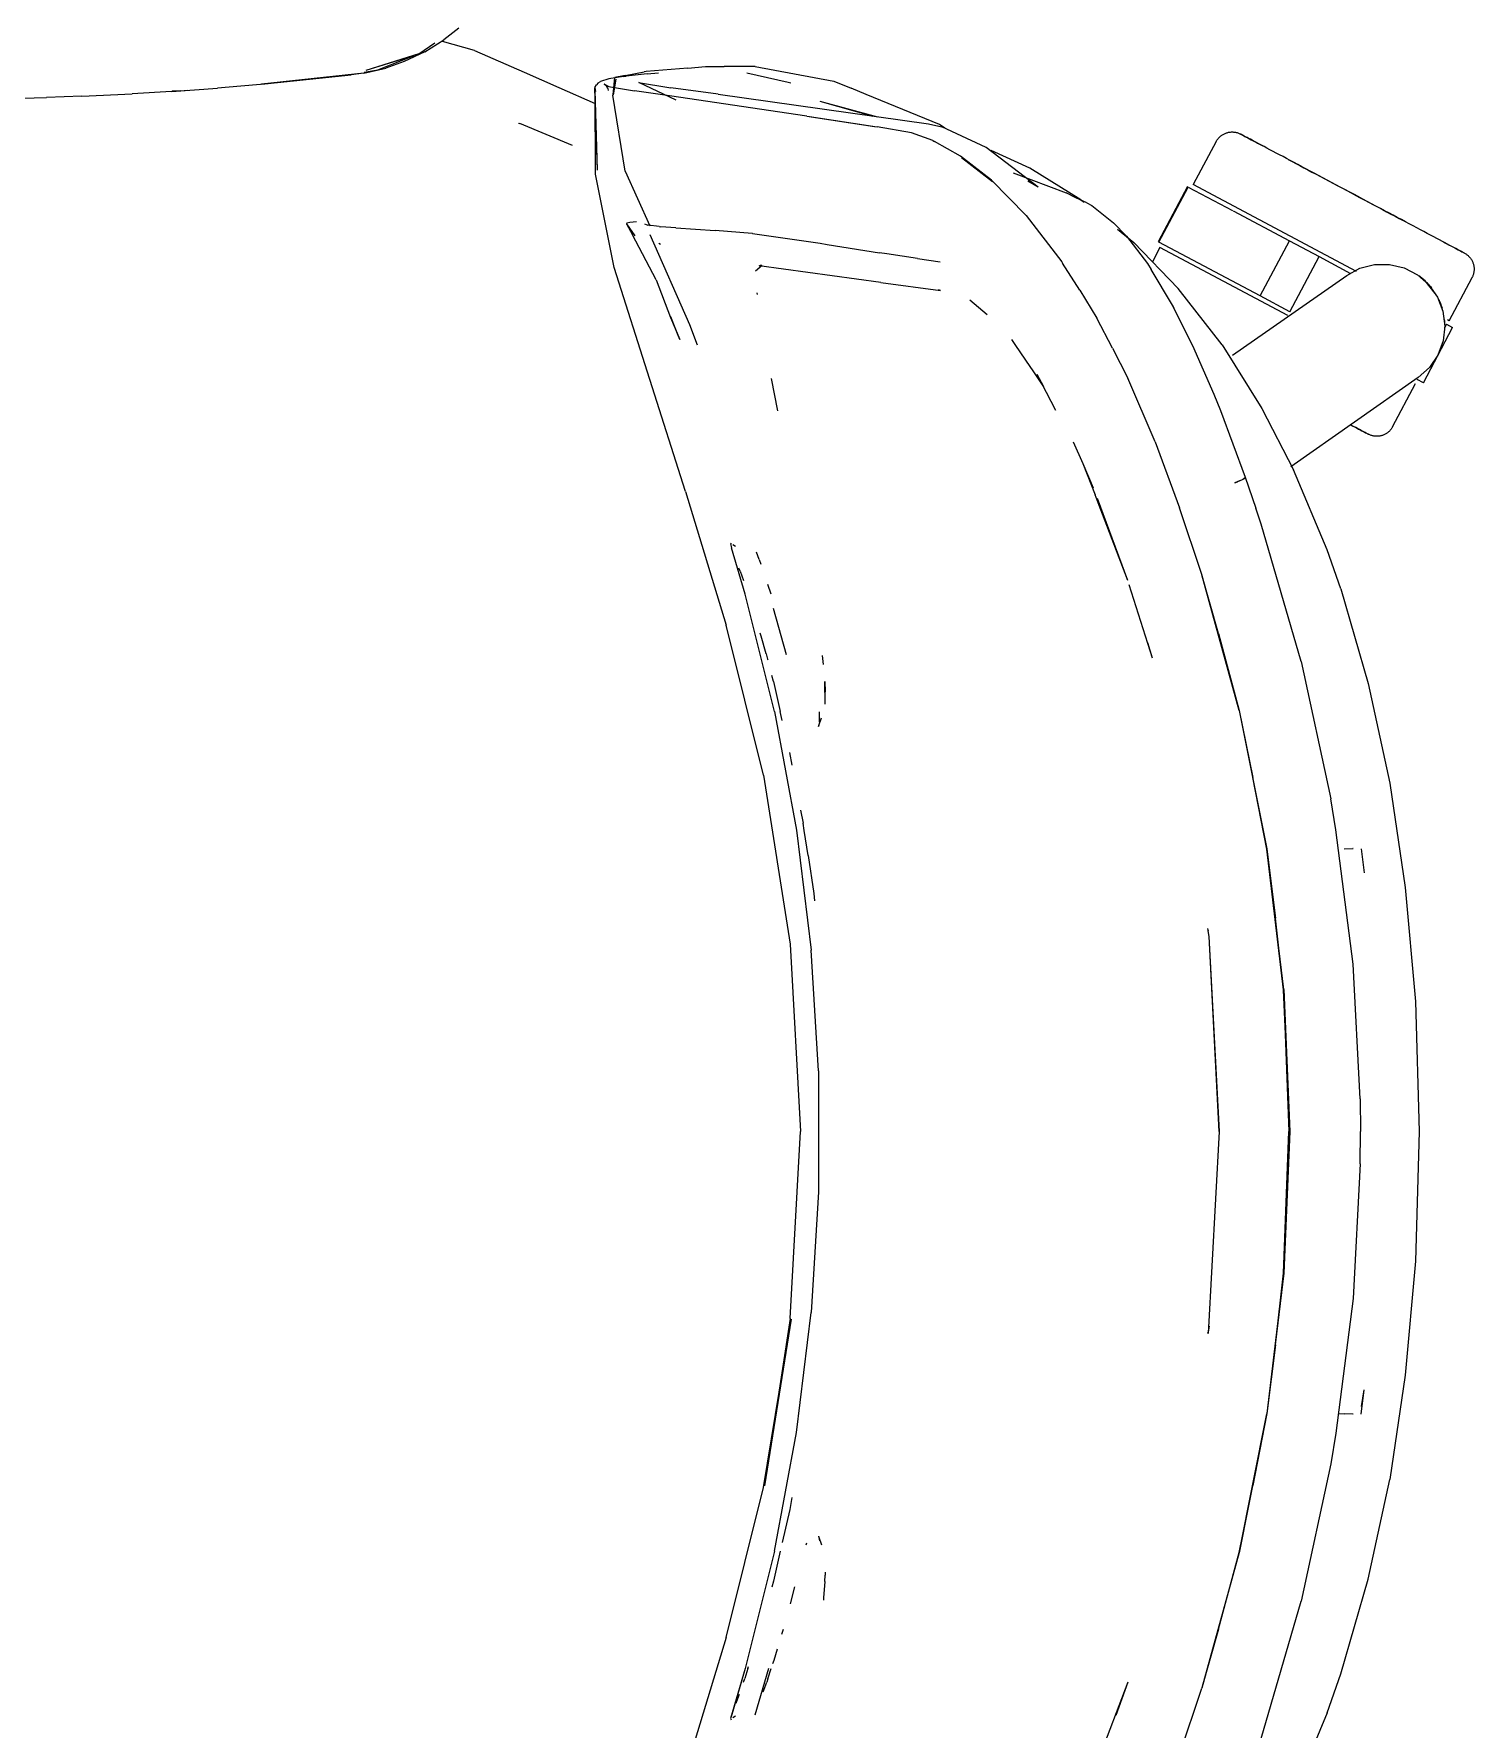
# Model space of a CAD drawing. Header units: millimetres. Extents: x 155927 to 295199, y -4084 to 97293.
# Drawn here: x 221066.5 to 221389.7, y 10293 to 10673.4 of the extents above; entities that cross this region are included whole.
import ezdxf

# ---------------------------------------------------------------- set-up
doc = ezdxf.new("R2010")
doc.units = ezdxf.units.MM
doc.header["$MEASUREMENT"] = 0
doc.layers.add('G-IMPT', color=8, linetype='CONTINUOUS', lineweight=9)
doc.layers.add('I-FURN', color=8, linetype='CONTINUOUS', lineweight=9)

msp = doc.modelspace()

# ---------------------------------------------------------------- linework, layer by layer
at = {"layer": 'G-IMPT'}
for p, q in [((221161.84, 10674.7), (221158.53, 10672.08)), ((221154.2, 10669.35), (221149.62, 10667.16)), ((221152.88, 10668.95), (221156.46, 10671.38)), ((221154.2, 10669.35), (221158.53, 10672.08)), ((221165.36, 10669.63), (221158.21, 10671.7)), ((221165.36, 10669.63), (221176.49, 10664.78)), ((221140.53, 10664.55), (221145.49, 10665.71)), ((221140.6, 10664.77), (221143.66, 10665.35)), ((221152.88, 10668.95), (221141.03, 10665.14)), ((221150.17, 10668.05), (221141.03, 10665.14)), ((221143.66, 10665.35), (221151.84, 10668.55)), ((221149.62, 10667.16), (221145.49, 10665.71)), ((221152.88, 10668.95), (221150.17, 10668.05)), ((221152.17, 10668.68), (221152.88, 10668.95)), ((221213.26, 10665.73), (221203.93, 10664.93)), ((221213.26, 10665.73), (221217.21, 10666.07)), ((221217.21, 10666.07), (221221.38, 10666.07)), ((221228.35, 10666.05), (221221.38, 10666.07)), ((221228.35, 10666.05), (221246.05, 10662.81)), ((221119.09, 10662.2), (221107.69, 10661.22)), ((221140.53, 10664.55), (221117.57, 10662.1)), ((221117.57, 10662.1), (221137.71, 10664.22)), ((221140.53, 10664.55), (221119.09, 10662.2)), ((221140.53, 10664.55), (221137.71, 10664.22)), ((221176.49, 10664.78), (221184.32, 10661.36)), ((221192.35, 10661.34), (221192.75, 10661.92)), ((221193.12, 10662.41), (221192.75, 10661.92)), ((221193.12, 10662.41), (221193.66, 10662.73)), ((221195.52, 10663.28), (221193.66, 10662.73)), ((221195.01, 10661.69), (221194.51, 10662.08)), ((221195.61, 10661.52), (221194.51, 10662.08)), ((221195.61, 10661.52), (221194.99, 10661.69)), ((221194.99, 10661.69), (221201.26, 10660.59)), ((221195.33, 10661.15), (221195.01, 10661.69)), ((221198.8, 10663.82), (221195.52, 10663.28)), ((221197.13, 10663.22), (221196.44, 10659.64)), ((221196.5, 10659.68), (221196.89, 10663.63)), ((221197.13, 10663.22), (221196.5, 10659.68)), ((221199.21, 10664.08), (221196.89, 10663.63)), ((221198.8, 10663.82), (221199.42, 10663.89)), ((221199.21, 10664.08), (221203.46, 10664.89)), ((221204.1, 10664.41), (221199.42, 10663.89)), ((221210.66, 10658.49), (221202.23, 10662.49)), ((221202.23, 10662.49), (221203.09, 10662.35)), ((221203.09, 10662.35), (221208.11, 10661.52)), ((221203.93, 10664.93), (221203.46, 10664.89)), ((221204.1, 10664.41), (221206.69, 10664.62)), ((221208.11, 10661.52), (221209.41, 10661.3)), ((221226.49, 10664.64), (221235.79, 10662.59)), ((221235.79, 10662.59), (221236.37, 10662.44)), ((221246.05, 10662.81), (221249.91, 10661.21)), ((221057.04, 10658.8), (221069.35, 10659.09)), ((221077.23, 10659.39), (221069.35, 10659.09)), ((221077.23, 10659.39), (221088.54, 10659.93)), ((221097.41, 10660.49), (221088.54, 10659.93)), ((221097.41, 10660.49), (221107.69, 10661.22)), ((221099.45, 10660.62), (221097.55, 10660.53)), ((221099.45, 10660.62), (221100.87, 10660.76)), ((221184.32, 10661.36), (221192.49, 10657.79)), ((221192.35, 10661.34), (221192.54, 10660.48)), ((221192.97, 10642.78), (221192.38, 10661.22)), ((221192.38, 10661.22), (221192.48, 10660.76)), ((221192.97, 10642.78), (221192.48, 10660.76)), ((221192.53, 10641.89), (221192.48, 10660.76)), ((221192.48, 10660.76), (221192.52, 10660.59)), ((221192.54, 10660.48), (221192.52, 10660.59)), ((221195.33, 10661.15), (221195.41, 10660.65)), ((221199.16, 10642.59), (221196.44, 10659.64)), ((221209.11, 10659.47), (221201.26, 10660.59)), ((221239.98, 10654.92), (221209.11, 10659.47)), ((221220.07, 10659.86), (221209.41, 10661.3)), ((221220.07, 10659.86), (221267.29, 10653.19)), ((221242.87, 10658.31), (221254.76, 10654.96)), ((221242.87, 10658.31), (221255.82, 10654.81)), ((221253.27, 10659.82), (221249.91, 10661.21)), ((221269.72, 10653.03), (221253.27, 10659.82)), ((221239.98, 10654.92), (221255.17, 10652.59)), ((221240.59, 10654.82), (221255.75, 10652.53)), ((221240.59, 10654.82), (221255.17, 10652.59)), ((221175.26, 10653.35), (221175.53, 10653.25)), ((221187.38, 10648.33), (221175.53, 10653.25)), ((221263.42, 10651.22), (221255.75, 10652.53)), ((221268.21, 10649.47), (221263.42, 10651.22)), ((221267.29, 10653.19), (221270.28, 10652.54)), ((221270.89, 10652.26), (221269.72, 10653.03)), ((221273.65, 10650.97), (221270.28, 10652.54)), ((221280.22, 10647.91), (221273.65, 10650.97)), ((221268.21, 10649.47), (221268.63, 10649.26)), ((221274.47, 10645.97), (221268.63, 10649.26)), ((221291.87, 10638.99), (221280.22, 10647.91)), ((221289.98, 10643.28), (221281.35, 10647.26)), ((221199.16, 10642.59), (221204.74, 10630.3)), ((221281.43, 10640.55), (221274.47, 10645.97)), ((221274.69, 10645.64), (221281.64, 10640.25)), ((221274.69, 10645.64), (221278.07, 10643.05)), ((221281.64, 10640.25), (221278.07, 10643.05)), ((221301.43, 10636.16), (221289.98, 10643.28)), ((221196.72, 10620.94), (221192.53, 10641.89)), ((221281.43, 10640.55), (221289.17, 10632.65)), ((221286.22, 10642.23), (221298.12, 10637.72)), ((221291.87, 10638.99), (221289.53, 10640.33)), ((221300.35, 10636.64), (221298.12, 10637.72)), ((221302.79, 10635.47), (221300.35, 10636.64)), ((221301.43, 10636.16), (221302.2, 10635.66)), ((221302.79, 10635.47), (221303.92, 10634.86)), ((221201.76, 10631.23), (221200.23, 10631.06)), ((221289.17, 10632.65), (221297.19, 10622.21)), ((221303.92, 10634.86), (221308.79, 10630.99)), ((221199.52, 10630.79), (221199.48, 10630.62)), ((221199.54, 10630.91), (221199.52, 10630.79)), ((221199.52, 10630.79), (221201.36, 10628.08)), ((221199.52, 10630.79), (221200.87, 10628.33)), ((221200.23, 10631.06), (221199.54, 10630.91)), ((221206.15, 10618.22), (221200.87, 10628.33)), ((221203.5, 10630.75), (221204.27, 10630.47)), ((221204.33, 10630.45), (221204.27, 10630.47)), ((221206.79, 10630.17), (221204.33, 10630.45)), ((221213.7, 10608.12), (221204.77, 10628.27)), ((221206.79, 10630.17), (221207.16, 10630.12)), ((221210.57, 10629.87), (221207.16, 10630.12)), ((221210.57, 10629.87), (221219.42, 10629.24)), ((221227.66, 10628.62), (221219.42, 10629.24)), ((221227.74, 10628.61), (221227.66, 10628.62)), ((221227.74, 10628.61), (221242.96, 10626.4)), ((221311.68, 10627.97), (221308.79, 10630.99)), ((221309.68, 10629.55), (221313.35, 10626.55)), ((221311.68, 10627.97), (221316.4, 10621.84)), ((221207.15, 10626.1), (221206.71, 10626.37)), ((221242.96, 10626.4), (221244.51, 10626.15)), ((221244.51, 10626.15), (221256.28, 10624.29)), ((221257.94, 10624.03), (221256.28, 10624.29)), ((221264.78, 10622.96), (221257.94, 10624.03)), ((221313.35, 10626.55), (221323.31, 10616.25)), ((221212.71, 10570.7), (221196.72, 10620.94)), ((221228.4, 10620.23), (221229.96, 10621.47)), ((221229.25, 10621.35), (221229.52, 10621.39)), ((221256.59, 10617.61), (221229.25, 10621.35)), ((221229.75, 10621.44), (221229.52, 10621.39)), ((221264.78, 10622.96), (221269.85, 10622.22)), ((221297.19, 10622.21), (221297.36, 10621.96)), ((221301.24, 10615.86), (221297.36, 10621.96)), ((221316.4, 10621.84), (221317.26, 10620.55)), ((221321.99, 10612.55), (221317.26, 10620.55)), ((221206.15, 10618.22), (221209.4, 10609.75)), ((221256.59, 10617.61), (221269.94, 10615.83)), ((221269.94, 10615.83), (221269.47, 10615.97)), ((221301.24, 10615.86), (221305.01, 10609.63)), ((221333.12, 10603.65), (221323.31, 10616.25)), ((221228.75, 10615.28), (221228.8, 10614.93)), ((221280.44, 10610.33), (221276.53, 10613.67)), ((221326.3, 10603.94), (221321.99, 10612.55)), ((221326.52, 10603.5), (221321.99, 10612.55)), ((221321.99, 10612.55), (221322.3, 10611.95)), ((221211.42, 10604.85), (221209.39, 10609.96)), ((221209.39, 10609.96), (221211.19, 10605.43)), ((221209.4, 10609.75), (221211.42, 10604.85)), ((221308.58, 10602.84), (221305.01, 10609.63)), ((221326.52, 10603.5), (221322.3, 10611.95)), ((221215.44, 10603.53), (221213.7, 10608.12)), ((221286.71, 10603.7), (221285.96, 10604.8)), ((221290.21, 10598.56), (221286.71, 10603.7)), ((221308.58, 10602.84), (221311.97, 10596.11)), ((221326.3, 10603.94), (221326.52, 10603.5)), ((221326.52, 10603.5), (221331.29, 10592.54)), ((221333.12, 10603.65), (221342.09, 10589.36)), ((221290.6, 10597.99), (221290.21, 10598.56)), ((221293.16, 10594.23), (221290.6, 10597.99)), ((221293.16, 10594.23), (221291.66, 10597)), ((221295.84, 10588.9), (221291.66, 10597)), ((221233.43, 10588.81), (221232.02, 10596.06)), ((221318.14, 10581.89), (221311.97, 10596.11)), ((221331.29, 10592.54), (221332.77, 10588.86)), ((221342.09, 10589.36), (221349.18, 10575.58)), ((221332.77, 10588.86), (221338.34, 10573.9)), ((221299.72, 10581.86), (221301.91, 10577.01)), ((221318.14, 10581.89), (221323.6, 10567.01)), ((221301.91, 10577.01), (221304.22, 10571.56)), ((221301.91, 10577.01), (221304.64, 10569.93)), ((221356.7, 10557.61), (221349.18, 10575.58)), ((221212.71, 10570.7), (221221.89, 10540.72)), ((221337.08, 10573.11), (221336.02, 10572.69)), ((221336.02, 10572.69), (221336.61, 10572.91)), ((221337.08, 10573.11), (221336.61, 10572.91)), ((221337.08, 10573.11), (221337.9, 10573.5)), ((221337.08, 10573.11), (221337.72, 10573.39)), ((221337.72, 10573.39), (221337.9, 10573.5)), ((221338.31, 10573.76), (221337.9, 10573.5)), ((221337.9, 10573.5), (221338.3, 10573.72)), ((221338.31, 10573.76), (221338.3, 10573.72)), ((221338.34, 10573.9), (221338.31, 10573.76)), ((221338.31, 10573.76), (221338.31, 10573.9)), ((221338.31, 10573.9), (221340.71, 10566.96)), ((221305.3, 10568.2), (221304.64, 10569.93)), ((221312.01, 10550.75), (221305.19, 10569.16)), ((221312.01, 10550.75), (221305.3, 10568.2)), ((221328.61, 10552.09), (221323.6, 10567.01)), ((221341.91, 10563.36), (221340.71, 10566.96)), ((221350.85, 10532.53), (221341.91, 10563.36)), ((221222.94, 10559.13), (221222.85, 10558.89)), ((221222.85, 10558.89), (221222.91, 10558.67)), ((221222.91, 10558.67), (221222.98, 10558.37)), ((221222.98, 10558.37), (221223.05, 10558.1)), ((221226.12, 10547.67), (221223.05, 10558.1)), ((221223.94, 10558.36), (221223.33, 10558.74)), ((221223.94, 10558.36), (221223.73, 10558.5)), ((221229.25, 10555.42), (221228.64, 10557.08)), ((221229.25, 10555.42), (221229.62, 10554.41)), ((221359.77, 10548.87), (221356.7, 10557.61)), ((221224.96, 10552.87), (221224.72, 10553.53)), ((221224.96, 10552.87), (221225.71, 10550.77)), ((221332.34, 10538.84), (221328.57, 10552)), ((221336.99, 10521.59), (221328.57, 10552)), ((221336.99, 10521.59), (221328.61, 10552.09)), ((221232.67, 10521.35), (221226.12, 10547.67)), ((221231.96, 10547.66), (221231.24, 10549.88)), ((221317.54, 10533.28), (221312.29, 10549.77)), ((221359.77, 10548.87), (221365.95, 10527.63)), ((221232.41, 10544.57), (221235.34, 10534.11)), ((221230.21, 10507.04), (221221.89, 10540.72)), ((221229.7, 10538.25), (221229.5, 10538.93)), ((221230.82, 10534.25), (221229.7, 10538.25)), ((221317.54, 10533.28), (221316.47, 10536.72)), ((221332.34, 10538.84), (221336.99, 10521.59)), ((221230.82, 10534.25), (221231.14, 10533.11)), ((221231.14, 10533.11), (221231.18, 10532.93)), ((221243.7, 10531.86), (221243.48, 10533.95)), ((221350.85, 10532.53), (221357.52, 10501.74)), ((221232.44, 10528.09), (221232.1, 10529.39)), ((221232.44, 10528.09), (221233.99, 10521.34)), ((221244.1, 10523), (221244.01, 10528.06)), ((221244.01, 10528.06), (221244.09, 10525.79)), ((221244.1, 10523), (221244.09, 10525.79)), ((221365.95, 10527.63), (221370.76, 10505.27)), ((221232.67, 10521.35), (221237.6, 10494.69)), ((221234.45, 10519.36), (221233.99, 10521.34)), ((221242.77, 10519), (221242.81, 10521.3)), ((221242.82, 10521.16), (221242.81, 10521.3)), ((221336.99, 10521.59), (221343.17, 10490.47)), ((221336.99, 10521.59), (221340.07, 10506.57)), ((221336.99, 10521.59), (221343.16, 10490.55)), ((221242.56, 10517.95), (221243.24, 10519.9)), ((221242.77, 10519), (221242.56, 10517.95)), ((221236.65, 10509.32), (221236.11, 10512.13)), ((221230.21, 10507.04), (221236.2, 10469.12)), ((221343.17, 10490.47), (221340.07, 10506.57)), ((221370.76, 10505.27), (221374.25, 10481.85)), ((221238.57, 10499.21), (221239.13, 10496.31)), ((221358.7, 10494.82), (221357.52, 10501.74)), ((221237.6, 10494.69), (221240.9, 10467.77)), ((221239.37, 10494.68), (221239.13, 10496.31)), ((221240.22, 10489.06), (221239.37, 10494.68)), ((221362.52, 10464.65), (221358.7, 10494.82)), ((221346.99, 10458.95), (221343.16, 10490.55)), ((221346.95, 10458.91), (221343.17, 10490.47)), ((221343.17, 10490.47), (221345.11, 10474.99)), ((221360.5, 10490.51), (221362.59, 10490.58)), ((221362.59, 10490.58), (221362.48, 10490.58)), ((221364.35, 10490.55), (221365, 10485.14)), ((221240.22, 10489.06), (221241.52, 10480.53)), ((221241.52, 10480.53), (221241.7, 10478.87)), ((221374.25, 10481.85), (221376.51, 10456.28)), ((221329.95, 10472.41), (221329.99, 10472.17)), ((221330.23, 10470.86), (221329.96, 10472.64)), ((221330.23, 10470.86), (221329.99, 10472.17)), ((221346.95, 10458.91), (221345.11, 10474.99)), ((221236.2, 10469.12), (221238.56, 10427.14)), ((221242.55, 10440.7), (221240.9, 10467.77)), ((221332.55, 10427.14), (221330.23, 10470.86)), ((221332.5, 10427.14), (221330.23, 10470.86)), ((221364.13, 10434.45), (221362.52, 10464.65)), ((221347.63, 10444.02), (221346.95, 10458.91)), ((221346.95, 10458.91), (221348.09, 10427.14)), ((221346.99, 10458.95), (221348.32, 10427.14)), ((221376.51, 10456.28), (221377.36, 10427.14)), ((221347.63, 10444.02), (221348.09, 10427.14)), ((221242.55, 10440.7), (221242.55, 10413.58)), ((221364.13, 10434.45), (221364.23, 10427.14)), ((221236.2, 10385.15), (221238.56, 10427.14)), ((221332.5, 10427.14), (221330, 10381.8)), ((221346.95, 10395.36), (221348.09, 10427.14)), ((221348.32, 10427.14), (221346.99, 10395.32)), ((221347.63, 10410.25), (221348.09, 10427.14)), ((221364.13, 10419.82), (221364.23, 10427.14)), ((221377.36, 10427.14), (221376.51, 10397.99)), ((221364.13, 10419.82), (221362.52, 10389.62)), ((221242.55, 10413.58), (221240.9, 10386.51)), ((221346.95, 10395.36), (221347.63, 10410.25)), ((221346.99, 10395.32), (221343.16, 10363.73)), ((221346.95, 10395.36), (221343.17, 10363.81)), ((221345.11, 10379.28), (221346.95, 10395.36)), ((221376.51, 10397.99), (221374.25, 10372.42)), ((221362.52, 10389.62), (221358.7, 10359.45)), ((221230.21, 10347.23), (221236.46, 10384.98)), ((221236.2, 10385.15), (221230.47, 10347.61)), ((221236.46, 10384.98), (221230.47, 10347.61)), ((221237.6, 10359.59), (221240.9, 10386.51)), ((221329.95, 10381.86), (221329.99, 10382.1)), ((221330.23, 10383.41), (221329.99, 10382.1)), ((221330, 10381.8), (221330.23, 10383.41)), ((221345.11, 10379.28), (221343.17, 10363.81)), ((221374.25, 10372.42), (221370.76, 10349)), ((221364.35, 10363.72), (221365, 10369.14)), ((221364.43, 10365.37), (221365, 10369.14)), ((221343.17, 10363.81), (221336.95, 10332.56)), ((221336.95, 10332.56), (221343.16, 10363.73)), ((221343.17, 10363.81), (221340.07, 10347.7)), ((221359.25, 10363.81), (221360.5, 10363.76)), ((221362.59, 10363.69), (221360.5, 10363.76)), ((221362.59, 10363.69), (221362.48, 10363.69)), ((221232.67, 10332.92), (221237.6, 10359.59)), ((221358.7, 10359.45), (221357.52, 10352.53)), ((221357.52, 10352.53), (221350.85, 10321.74)), ((221221.89, 10313.55), (221230.21, 10347.23)), ((221336.99, 10332.68), (221340.07, 10347.7)), ((221365.95, 10326.64), (221370.76, 10349)), ((221236.15, 10342.33), (221234.44, 10334.91)), ((221236.62, 10344.96), (221236.15, 10342.33)), ((221239.89, 10334.72), (221239.75, 10334.31)), ((221242.56, 10336.32), (221243.24, 10334.37)), ((221242.56, 10336.32), (221242.77, 10335.28)), ((221232.67, 10332.92), (221226.12, 10306.6)), ((221233.99, 10332.93), (221232.44, 10326.18)), ((221336.99, 10332.68), (221328.57, 10302.27)), ((221336.99, 10332.68), (221328.61, 10302.18)), ((221332.34, 10315.43), (221336.99, 10332.68)), ((221243.99, 10326.16), (221244.09, 10327.53)), ((221244.09, 10328.23), (221244.09, 10327.53)), ((221232.44, 10326.18), (221232.1, 10324.9)), ((221236.29, 10321.1), (221237.29, 10324.96)), ((221243.99, 10326.16), (221243.71, 10322.45)), ((221359.77, 10305.4), (221365.95, 10326.64)), ((221236.29, 10321.1), (221236.68, 10322.63)), ((221243.71, 10322.45), (221243.68, 10321.97)), ((221341.91, 10290.91), (221350.85, 10321.74)), ((221234.38, 10314.31), (221234.71, 10315.43)), ((221332.34, 10315.43), (221328.57, 10302.27)), ((221221.89, 10313.55), (221212.71, 10283.58)), ((221232.36, 10307.74), (221232.6, 10308.52)), ((221232.6, 10308.52), (221233.39, 10311.02)), ((221226.12, 10306.6), (221222.85, 10295.38)), ((221226.12, 10306.6), (221223.01, 10295.78)), ((221226.12, 10306.6), (221223.06, 10296.07)), ((221225.73, 10303.57), (221226.02, 10304.38)), ((221226.75, 10306.6), (221226.02, 10304.38)), ((221226.75, 10306.6), (221226.9, 10307.06)), ((221231.32, 10306.61), (221228.28, 10296.18)), ((221231.21, 10304.3), (221230.95, 10303.58)), ((221231.21, 10304.3), (221231.98, 10306.61)), ((221356.7, 10296.66), (221359.77, 10305.4)), ((221224.74, 10300.82), (221224.4, 10299.85)), ((221230.19, 10301.42), (221230.95, 10303.58)), ((221312.01, 10303.52), (221305.3, 10286.07)), ((221312.01, 10303.52), (221309.29, 10296.09)), ((221323.6, 10287.26), (221328.61, 10302.18)), ((221224.4, 10299.85), (221224, 10298.78)), ((221356.7, 10296.66), (221349.18, 10278.69)), ((221222.85, 10295.38), (221222.99, 10295.14)), ((221223.06, 10296.07), (221223.01, 10295.78)), ((221223.94, 10295.92), (221223.33, 10295.53)), ((221223.94, 10295.92), (221223.73, 10295.77))]:
    msp.add_line(p, q, dxfattribs=at)
at = {"layer": 'I-FURN'}
for p, q in [((221332.38, 10650.03), (221332.49, 10650.15)), ((221332.49, 10650.15), (221332.6, 10650.27)), ((221332.6, 10650.27), (221332.72, 10650.38)), ((221332.72, 10650.38), (221332.84, 10650.48)), ((221332.84, 10650.48), (221332.97, 10650.58)), ((221332.97, 10650.58), (221333.1, 10650.67)), ((221333.1, 10650.67), (221333.24, 10650.76)), ((221333.24, 10650.76), (221333.38, 10650.84)), ((221333.38, 10650.84), (221333.52, 10650.92)), ((221333.52, 10650.92), (221333.66, 10650.99)), ((221333.66, 10650.99), (221333.81, 10651.06)), ((221333.81, 10651.06), (221333.96, 10651.12)), ((221333.96, 10651.12), (221334.11, 10651.17)), ((221334.11, 10651.17), (221334.26, 10651.22)), ((221334.26, 10651.22), (221334.42, 10651.26)), ((221334.42, 10651.26), (221334.58, 10651.3)), ((221334.58, 10651.3), (221334.73, 10651.33)), ((221334.73, 10651.33), (221334.89, 10651.35)), ((221334.89, 10651.35), (221335.05, 10651.37)), ((221335.05, 10651.37), (221335.22, 10651.38)), ((221335.22, 10651.38), (221335.38, 10651.38)), ((221335.38, 10651.38), (221335.54, 10651.38)), ((221335.54, 10651.38), (221335.7, 10651.37)), ((221335.7, 10651.37), (221335.86, 10651.35)), ((221335.86, 10651.35), (221336.02, 10651.33)), ((221336.02, 10651.33), (221336.18, 10651.3)), ((221336.18, 10651.3), (221336.33, 10651.27)), ((221336.33, 10651.27), (221336.49, 10651.23)), ((221336.49, 10651.23), (221336.64, 10651.18)), ((221336.64, 10651.18), (221336.8, 10651.13)), ((221336.8, 10651.13), (221336.95, 10651.07)), ((221336.95, 10651.07), (221337.09, 10651)), ((221337.09, 10651), (221337.24, 10650.93)), ((221337.24, 10650.93), (221337.28, 10650.91)), ((221337.28, 10650.91), (221337.3, 10650.9)), ((221337.32, 10650.88), (221337.28, 10650.91)), ((221337.28, 10650.91), (221337.28, 10650.91)), ((221337.3, 10650.9), (221337.36, 10650.87)), ((221337.41, 10650.84), (221337.32, 10650.88)), ((221337.36, 10650.87), (221337.46, 10650.81)), ((221337.53, 10650.78), (221337.41, 10650.84)), ((221337.46, 10650.81), (221337.6, 10650.74)), ((221337.69, 10650.69), (221337.53, 10650.78)), ((221337.6, 10650.74), (221337.78, 10650.64)), ((221337.89, 10650.58), (221337.69, 10650.69)), ((221337.78, 10650.64), (221338, 10650.53)), ((221338.13, 10650.45), (221337.89, 10650.58)), ((221338, 10650.53), (221338.26, 10650.39)), ((221338.41, 10650.31), (221338.13, 10650.45)), ((221338.26, 10650.39), (221338.55, 10650.23)), ((221338.73, 10650.14), (221338.41, 10650.31)), ((221338.55, 10650.23), (221338.89, 10650.05)), ((221339.09, 10649.95), (221338.73, 10650.14)), ((221331.83, 10649.24), (221326.68, 10639.56)), ((221331.83, 10649.24), (221331.91, 10649.38)), ((221331.91, 10649.38), (221331.99, 10649.52)), ((221331.99, 10649.52), (221332.08, 10649.66)), ((221332.08, 10649.66), (221332.17, 10649.79)), ((221332.17, 10649.79), (221332.27, 10649.91)), ((221332.27, 10649.91), (221332.38, 10650.03)), ((221338.89, 10650.05), (221339.26, 10649.85)), ((221339.48, 10649.74), (221339.09, 10649.95)), ((221339.26, 10649.85), (221339.67, 10649.64)), ((221339.91, 10649.51), (221339.48, 10649.74)), ((221339.67, 10649.64), (221340.12, 10649.4)), ((221340.37, 10649.26), (221339.91, 10649.51)), ((221340.12, 10649.4), (221340.6, 10649.14)), ((221340.87, 10649), (221340.37, 10649.26)), ((221340.6, 10649.14), (221341.12, 10648.87)), ((221341.41, 10648.71), (221340.87, 10649)), ((221341.12, 10648.87), (221341.67, 10648.57)), ((221341.98, 10648.41), (221341.41, 10648.71)), ((221341.67, 10648.57), (221342.25, 10648.26)), ((221342.58, 10648.09), (221341.98, 10648.41)), ((221343.21, 10647.75), (221342.58, 10648.09)), ((221343.88, 10647.4), (221343.21, 10647.75)), ((221344.57, 10647.03), (221343.88, 10647.4)), ((221345.29, 10646.65), (221344.57, 10647.03)), ((221346.04, 10646.25), (221345.29, 10646.65)), ((221346.82, 10645.84), (221346.04, 10646.25)), ((221347.62, 10645.41), (221346.82, 10645.84)), ((221348.45, 10644.97), (221347.62, 10645.41)), ((221348, 10645.21), (221348.83, 10644.77)), ((221349.29, 10644.52), (221348.45, 10644.97)), ((221348.83, 10644.77), (221349.69, 10644.31)), ((221350.16, 10644.06), (221349.29, 10644.52)), ((221349.69, 10644.31), (221350.57, 10643.84)), ((221351.05, 10643.59), (221350.16, 10644.06)), ((221350.57, 10643.84), (221351.46, 10643.37)), ((221351.95, 10643.11), (221351.05, 10643.59)), ((221351.46, 10643.37), (221352.38, 10642.88)), ((221352.88, 10642.62), (221351.95, 10643.11)), ((221352.38, 10642.88), (221353.31, 10642.39)), ((221353.81, 10642.12), (221352.88, 10642.62)), ((221325.38, 10639.11), (221318.81, 10626.75)), ((221318.98, 10626.66), (221325.55, 10639.02)), ((221325.55, 10639.02), (221335.47, 10633.75)), ((221363.28, 10620.09), (221326.68, 10639.56)), ((221353.31, 10642.39), (221354.25, 10641.88)), ((221354.77, 10641.61), (221353.81, 10642.12)), ((221354.25, 10641.88), (221355.21, 10641.38)), ((221355.73, 10641.1), (221354.77, 10641.61)), ((221355.21, 10641.38), (221356.18, 10640.86)), ((221356.7, 10640.58), (221355.73, 10641.1)), ((221356.18, 10640.86), (221357.15, 10640.34)), ((221357.69, 10640.06), (221356.7, 10640.58)), ((221357.15, 10640.34), (221358.14, 10639.82)), ((221358.68, 10639.53), (221357.69, 10640.06)), ((221358.14, 10639.82), (221359.14, 10639.29)), ((221359.67, 10639), (221358.68, 10639.53)), ((221359.14, 10639.29), (221360.14, 10638.76)), ((221360.68, 10638.47), (221359.67, 10639)), ((221360.14, 10638.76), (221361.14, 10638.22)), ((221361.68, 10637.93), (221360.68, 10638.47)), ((221361.14, 10638.22), (221362.14, 10637.69)), ((221362.69, 10637.4), (221361.68, 10637.93)), ((221362.14, 10637.69), (221363.15, 10637.15)), ((221363.69, 10636.87), (221362.69, 10637.4)), ((221363.15, 10637.15), (221364.15, 10636.62)), ((221364.69, 10636.33), (221363.69, 10636.87)), ((221364.15, 10636.62), (221365.15, 10636.09)), ((221365.69, 10635.8), (221364.69, 10636.33)), ((221365.15, 10636.09), (221366.15, 10635.56)), ((221366.69, 10635.27), (221365.69, 10635.8)), ((221366.15, 10635.56), (221367.14, 10635.03)), ((221367.67, 10634.75), (221366.69, 10635.27)), ((221367.14, 10635.03), (221368.13, 10634.51)), ((221335.64, 10633.66), (221348.26, 10626.95)), ((221368.65, 10634.23), (221367.67, 10634.75)), ((221368.13, 10634.51), (221369.1, 10633.99)), ((221369.62, 10633.71), (221368.65, 10634.23)), ((221369.1, 10633.99), (221370.06, 10633.48)), ((221370.58, 10633.2), (221369.62, 10633.71)), ((221370.06, 10633.48), (221371.02, 10632.97)), ((221371.52, 10632.7), (221370.58, 10633.2)), ((221371.02, 10632.97), (221371.95, 10632.47)), ((221372.45, 10632.21), (221371.52, 10632.7)), ((221371.95, 10632.47), (221372.88, 10631.98)), ((221373.37, 10631.72), (221372.45, 10632.21)), ((221372.88, 10631.98), (221373.78, 10631.5)), ((221374.26, 10631.24), (221373.37, 10631.72)), ((221375.14, 10630.78), (221374.26, 10631.24)), ((221376, 10630.32), (221375.14, 10630.78)), ((221376.83, 10629.88), (221376, 10630.32)), ((221377.64, 10629.45), (221376.83, 10629.88)), ((221378.43, 10629.03), (221377.64, 10629.45)), ((221379.19, 10628.62), (221378.43, 10629.03)), ((221379.93, 10628.23), (221379.19, 10628.62)), ((221380.63, 10627.86), (221379.93, 10628.23)), ((221381.31, 10627.5), (221380.63, 10627.86)), ((221381.96, 10627.15), (221381.31, 10627.5)), ((221319.17, 10625.43), (221317.49, 10622.27)), ((221341.69, 10614.59), (221318.98, 10626.66)), ((221347.86, 10610.17), (221319.17, 10625.43)), ((221341.69, 10614.59), (221348.26, 10626.95)), ((221348.26, 10626.95), (221354.9, 10623.42)), ((221382.58, 10626.82), (221381.96, 10627.15)), ((221383.16, 10626.51), (221382.58, 10626.82)), ((221382.85, 10626.68), (221383.42, 10626.38)), ((221383.71, 10626.22), (221383.16, 10626.51)), ((221383.42, 10626.38), (221383.95, 10626.09)), ((221384.23, 10625.94), (221383.71, 10626.22)), ((221383.95, 10626.09), (221384.46, 10625.82)), ((221384.71, 10625.69), (221384.23, 10625.94)), ((221384.46, 10625.82), (221384.92, 10625.58)), ((221385.16, 10625.45), (221384.71, 10625.69)), ((221384.92, 10625.58), (221385.35, 10625.35)), ((221385.57, 10625.23), (221385.16, 10625.45)), ((221385.35, 10625.35), (221385.74, 10625.14)), ((221385.94, 10625.03), (221385.57, 10625.23)), ((221385.74, 10625.14), (221386.1, 10624.95)), ((221386.28, 10624.86), (221385.94, 10625.03)), ((221386.1, 10624.95), (221386.42, 10624.78)), ((221386.57, 10624.7), (221386.28, 10624.86)), ((221386.42, 10624.78), (221386.7, 10624.63)), ((221386.83, 10624.56), (221386.57, 10624.7)), ((221386.7, 10624.63), (221386.94, 10624.5)), ((221387.05, 10624.44), (221386.83, 10624.56)), ((221386.94, 10624.5), (221387.14, 10624.4)), ((221387.23, 10624.35), (221387.05, 10624.44)), ((221387.14, 10624.4), (221387.3, 10624.31)), ((221387.37, 10624.27), (221387.23, 10624.35)), ((221387.3, 10624.31), (221387.42, 10624.25)), ((221387.47, 10624.22), (221387.37, 10624.27)), ((221387.42, 10624.25), (221387.5, 10624.2)), ((221387.53, 10624.19), (221387.47, 10624.22)), ((221387.5, 10624.2), (221387.55, 10624.18)), ((221387.55, 10624.18), (221387.53, 10624.19)), ((221387.55, 10624.18), (221387.69, 10624.1)), ((221387.55, 10624.18), (221387.55, 10624.18)), ((221387.69, 10624.1), (221387.83, 10624.02)), ((221387.83, 10624.02), (221387.96, 10623.93)), ((221387.96, 10623.93), (221388.09, 10623.83)), ((221388.09, 10623.83), (221388.22, 10623.73)), ((221388.22, 10623.73), (221388.34, 10623.63)), ((221388.34, 10623.63), (221388.46, 10623.52)), ((221388.46, 10623.52), (221388.58, 10623.4)), ((221348.33, 10611.06), (221354.9, 10623.42)), ((221354.9, 10623.42), (221361.96, 10619.66)), ((221361.1, 10619.2), (221364.07, 10620.79)), ((221364.07, 10620.79), (221367.34, 10621.62)), ((221367.34, 10621.62), (221370.72, 10621.64)), ((221370.72, 10621.64), (221374, 10620.86)), ((221374, 10620.86), (221376.99, 10619.31)), ((221388.58, 10623.4), (221388.68, 10623.28)), ((221388.68, 10623.28), (221388.79, 10623.16)), ((221388.79, 10623.16), (221388.89, 10623.03)), ((221388.89, 10623.03), (221388.98, 10622.9)), ((221388.98, 10622.9), (221389.07, 10622.77)), ((221389.07, 10622.77), (221389.15, 10622.63)), ((221389.15, 10622.63), (221389.23, 10622.49)), ((221389.23, 10622.49), (221389.3, 10622.34)), ((221389.3, 10622.34), (221389.37, 10622.2)), ((221389.37, 10622.2), (221389.43, 10622.05)), ((221389.43, 10622.05), (221389.48, 10621.9)), ((221389.48, 10621.9), (221389.53, 10621.74)), ((221389.53, 10621.74), (221389.57, 10621.59)), ((221389.58, 10619.67), (221389.54, 10619.51)), ((221389.57, 10621.59), (221389.61, 10621.43)), ((221389.61, 10619.83), (221389.58, 10619.67)), ((221389.61, 10621.43), (221389.64, 10621.27)), ((221389.64, 10619.99), (221389.61, 10619.83)), ((221389.64, 10621.27), (221389.66, 10621.11)), ((221389.66, 10620.15), (221389.64, 10619.99)), ((221389.66, 10621.11), (221389.68, 10620.95)), ((221389.68, 10620.31), (221389.66, 10620.15)), ((221389.68, 10620.95), (221389.69, 10620.79)), ((221389.69, 10620.47), (221389.68, 10620.31)), ((221389.69, 10620.79), (221389.69, 10620.63)), ((221389.69, 10620.63), (221389.69, 10620.47)), ((221335.49, 10601.27), (221361.1, 10619.2)), ((221376.99, 10619.31), (221379.53, 10617.09)), ((221378.7, 10617.95), (221377.28, 10619.1)), ((221380.99, 10615.17), (221378.7, 10617.95)), ((221379.53, 10617.09), (221381.47, 10614.32)), ((221384.07, 10609.04), (221389.22, 10618.73)), ((221389.24, 10618.77), (221389.22, 10618.73)), ((221389.31, 10618.91), (221389.24, 10618.77)), ((221389.38, 10619.06), (221389.31, 10618.91)), ((221389.43, 10619.21), (221389.38, 10619.06)), ((221389.49, 10619.36), (221389.43, 10619.21)), ((221389.54, 10619.51), (221389.49, 10619.36)), ((221348.33, 10611.06), (221341.69, 10614.59)), ((221381.47, 10614.32), (221382.69, 10611.18)), ((221382.69, 10611.18), (221383.11, 10607.83)), ((221384.07, 10609.04), (221383.69, 10609.24)), ((221378.31, 10595.12), (221384.88, 10607.48)), ((221382.73, 10604.48), (221381.56, 10601.32)), ((221383.11, 10607.83), (221382.73, 10604.48)), ((221383.48, 10608.22), (221383.08, 10607.46)), ((221383.57, 10608.17), (221383.48, 10608.22)), ((221383.48, 10608.22), (221384.88, 10607.48)), ((221381.56, 10601.32), (221379.66, 10598.53)), ((221379.66, 10598.53), (221377.15, 10596.28)), ((221377.15, 10596.28), (221348.56, 10576.26)), ((221371.41, 10585.23), (221376.56, 10594.91)), ((221378.31, 10595.12), (221376.91, 10595.86)), ((221376.91, 10595.86), (221377, 10595.81)), ((221361.82, 10585.76), (221362.36, 10585.48)), ((221362.63, 10585.33), (221362.12, 10585.6)), ((221362.36, 10585.48), (221362.86, 10585.21)), ((221363.12, 10585.07), (221362.63, 10585.33)), ((221362.86, 10585.21), (221363.33, 10584.96)), ((221363.56, 10584.84), (221363.12, 10585.07)), ((221363.33, 10584.96), (221363.76, 10584.73)), ((221363.97, 10584.62), (221363.56, 10584.84)), ((221363.76, 10584.73), (221364.15, 10584.52)), ((221364.34, 10584.42), (221363.97, 10584.62)), ((221364.15, 10584.52), (221364.5, 10584.33)), ((221364.68, 10584.24), (221364.34, 10584.42)), ((221364.5, 10584.33), (221364.82, 10584.17)), ((221364.98, 10584.08), (221364.68, 10584.24)), ((221364.82, 10584.17), (221365.1, 10584.02)), ((221365.24, 10583.95), (221364.98, 10584.08)), ((221365.1, 10584.02), (221365.34, 10583.89)), ((221365.46, 10583.83), (221365.24, 10583.95)), ((221365.34, 10583.89), (221365.54, 10583.78)), ((221365.64, 10583.73), (221365.46, 10583.83)), ((221365.54, 10583.78), (221365.7, 10583.7)), ((221365.78, 10583.66), (221365.64, 10583.73)), ((221365.7, 10583.7), (221365.83, 10583.63)), ((221365.88, 10583.61), (221365.78, 10583.66)), ((221365.83, 10583.63), (221365.91, 10583.59)), ((221365.94, 10583.57), (221365.88, 10583.61)), ((221365.91, 10583.59), (221365.95, 10583.57)), ((221365.96, 10583.56), (221365.94, 10583.57)), ((221365.95, 10583.57), (221365.96, 10583.56)), ((221365.99, 10583.54), (221365.96, 10583.56)), ((221366.14, 10583.47), (221365.99, 10583.54)), ((221366.29, 10583.41), (221366.14, 10583.47)), ((221366.44, 10583.35), (221366.29, 10583.41)), ((221366.59, 10583.29), (221366.44, 10583.35)), ((221366.74, 10583.25), (221366.59, 10583.29)), ((221366.9, 10583.2), (221366.74, 10583.25)), ((221367.06, 10583.17), (221366.9, 10583.2)), ((221367.21, 10583.14), (221367.06, 10583.17)), ((221367.37, 10583.12), (221367.21, 10583.14)), ((221367.53, 10583.1), (221367.37, 10583.12)), ((221367.7, 10583.09), (221367.53, 10583.1)), ((221367.86, 10583.09), (221367.7, 10583.09)), ((221368.02, 10583.09), (221367.86, 10583.09)), ((221368.18, 10583.1), (221368.02, 10583.09)), ((221368.34, 10583.12), (221368.18, 10583.1)), ((221368.5, 10583.14), (221368.34, 10583.12)), ((221368.66, 10583.17), (221368.5, 10583.14)), ((221368.81, 10583.21), (221368.66, 10583.17)), ((221368.97, 10583.25), (221368.81, 10583.21)), ((221369.12, 10583.3), (221368.97, 10583.25)), ((221369.28, 10583.35), (221369.12, 10583.3)), ((221369.43, 10583.41), (221369.28, 10583.35)), ((221369.57, 10583.48), (221369.43, 10583.41)), ((221369.72, 10583.55), (221369.57, 10583.48)), ((221369.86, 10583.63), (221369.72, 10583.55)), ((221370, 10583.71), (221369.86, 10583.63)), ((221370.13, 10583.8), (221370, 10583.71)), ((221370.26, 10583.89), (221370.13, 10583.8)), ((221370.39, 10583.99), (221370.26, 10583.89)), ((221370.51, 10584.1), (221370.39, 10583.99)), ((221370.63, 10584.21), (221370.51, 10584.1)), ((221370.75, 10584.32), (221370.63, 10584.21)), ((221370.85, 10584.44), (221370.75, 10584.32)), ((221370.96, 10584.56), (221370.85, 10584.44)), ((221371.06, 10584.69), (221370.96, 10584.56)), ((221371.15, 10584.82), (221371.06, 10584.69)), ((221371.24, 10584.95), (221371.15, 10584.82)), ((221371.33, 10585.09), (221371.24, 10584.95)), ((221371.41, 10585.23), (221371.33, 10585.09))]:
    msp.add_line(p, q, dxfattribs=at)
for points in [[(221379.05, 10617.61), (221379.45, 10617.21), (221379.81, 10616.79), (221380.15, 10616.37)], [(221383.01, 10609.28), (221383.05, 10608.9), (221383.09, 10608.23), (221383.09, 10607.7), (221383.08, 10607.46)]]:
    msp.add_open_spline(points, degree=3, dxfattribs=at)
msp.add_open_spline([(221381.75, 10613.77), (221381.83, 10613.61), (221382.12, 10612.97), (221382.34, 10612.35), (221382.49, 10611.88)], degree=3, knots=[-0.5319761, -0.5319761, -0.5319761, -0.5319761, -0.5, -0.4, -0.4, -0.4, -0.4], dxfattribs=at)

doc.saveas('drawing.dxf')
